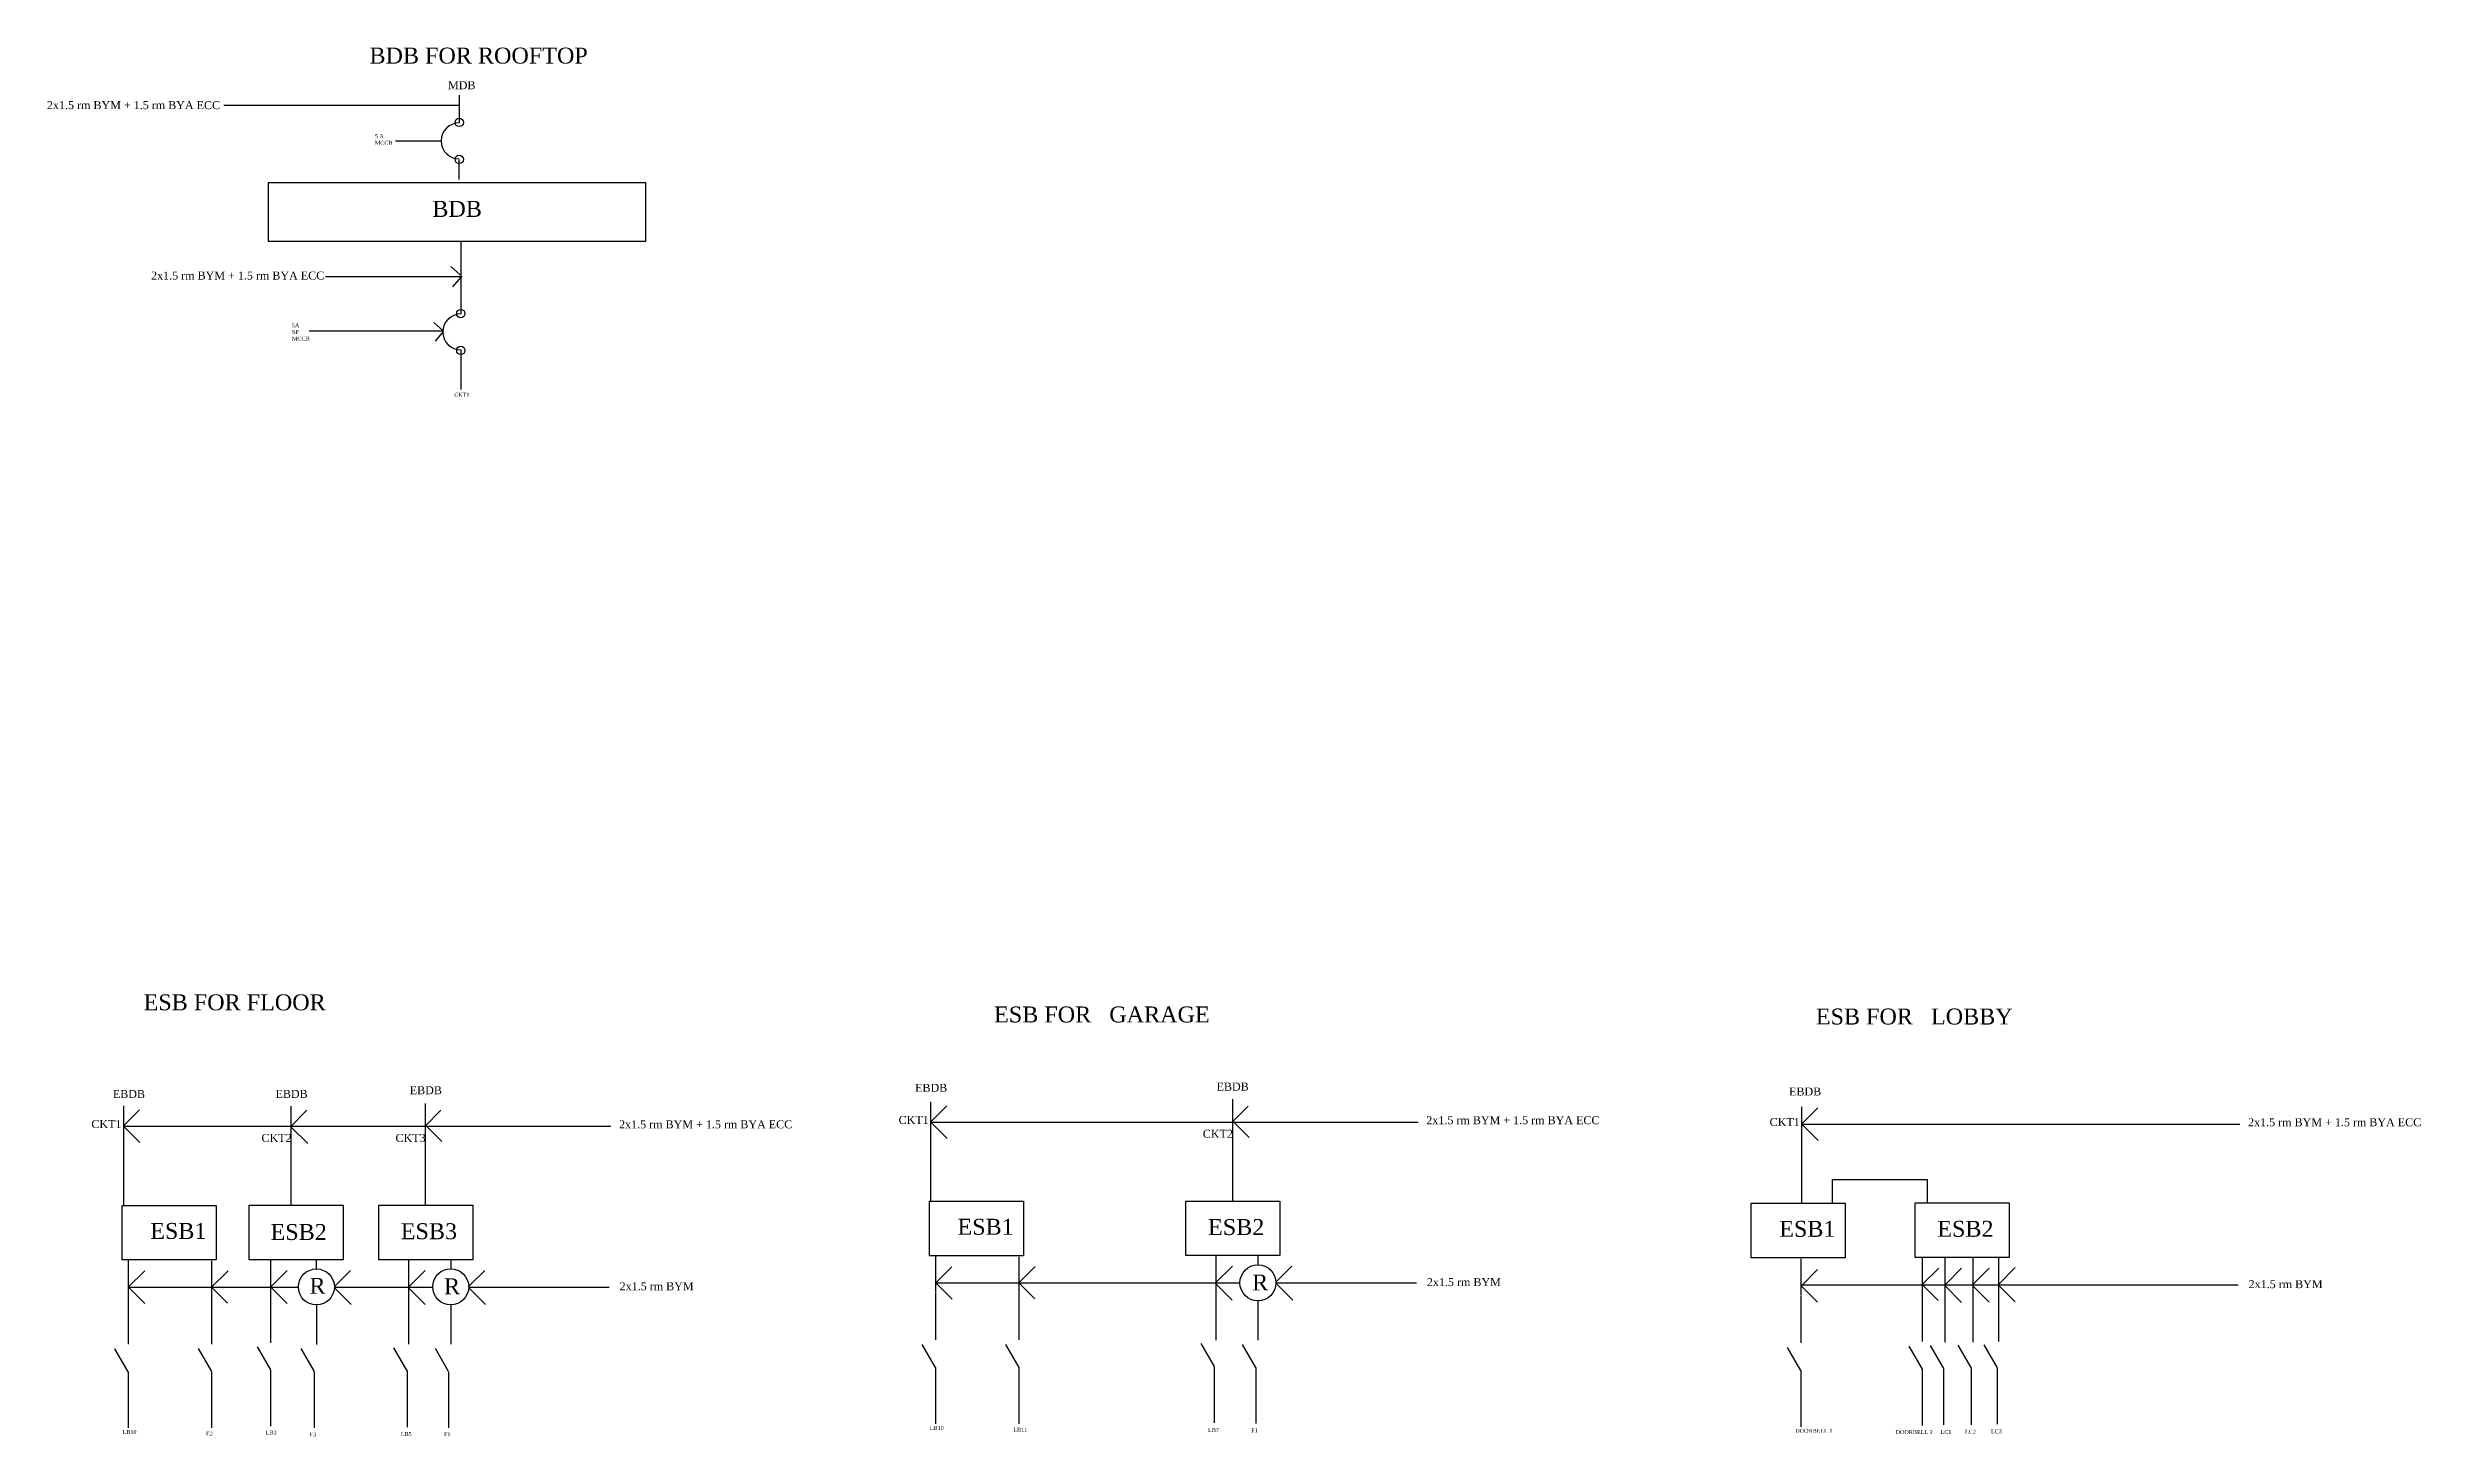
# Model space of a CAD drawing. Header units: inches. Extents: x -2152 to 9073, y -5017 to 214.
# Drawn here: x 5504 to 9073, y -3164 to -1074 of the extents above; entities that cross this region are included whole.
import ezdxf

# ---------------------------------------------------------------- set-up
doc = ezdxf.new("R2010")
doc.units = ezdxf.units.IN
doc.header["$LTSCALE"] = 15
doc.header["$MEASUREMENT"] = 0
doc.styles.get("Standard").update_dxf_attribs({"font": 'times.ttf'})

msp = doc.modelspace()

# ---------------------------------------------------------------- linework, layer by layer
for p, q in [((5769.08875, -1160.84324), (6122.92137, -1160.84324)), ((6122.99268, -1145.8842), (6122.99268, -1187.45516)), ((6096.76284, -1214.72315), (6027.00683, -1214.72315)), ((6122.22856, -1242.86148), (6122.22856, -1272.52701)), ((6125.4769, -1365.60854), (6125.4769, -1474.89793)), ((5922.04636, -1418.50687), (6127.36085, -1418.50687)), ((6110.62016, -1403.71606), (6124.4905, -1416.02724)), ((6125.42066, -1419.4122), (6113.1014, -1434.21106)), ((6084.98073, -1488.02278), (6098.85107, -1500.33397)), ((5897.234, -1500.33397), (6097.3592, -1500.33397)), ((6098.95414, -1501.2393), (6086.63489, -1516.03816)), ((6125.4769, -1529.10141), (6125.4769, -1588.43248)), ((5642.25897, -2672.49207), (5617.62047, -2697.13058)), ((5617.90992, -2666.63051), (5617.90992, -2816.33463)), ((5893.72455, -2673.25813), (5869.08604, -2697.89663)), ((5870.48739, -2815.52972), (5870.48739, -2667.08797)), ((6095.52609, -2673.25813), (6070.88758, -2697.89663)), ((6072.28897, -2815.52972), (6072.28897, -2662.88679)), ((6856.54847, -2666.25163), (6831.90996, -2690.89014)), ((6832.19941, -2660.39007), (6832.19941, -2810.09419)), ((7309.81558, -2667.01769), (7285.17708, -2691.65619)), ((7286.57847, -2809.28928), (7286.57847, -2656.64635)), ((8166.74554, -2669.42384), (8142.10704, -2694.06234)), ((8142.35814, -2667.78074), (8142.35814, -2812.79403)), ((5617.92968, -2697.17722), (5642.55205, -2721.79959)), ((5618.04481, -2697.10762), (6351.00139, -2697.10762)), ((5870.48737, -2698.48136), (5895.10974, -2723.10373)), ((6072.28896, -2695.68058), (6096.91133, -2720.30295)), ((6832.21917, -2690.93678), (6856.84154, -2715.55915)), ((6832.3343, -2690.86718), (7565.29088, -2690.86718)), ((7286.57845, -2689.44014), (7311.20082, -2714.06251)), ((8142.41625, -2694.10899), (8167.03861, -2718.73135)), ((8142.61227, -2693.95686), (8801.35384, -2693.95686)), ((8188.82407, -2813.3101), (8188.82407, -2777.28185)), ((8188.82407, -2777.28185), (8331.10911, -2777.28185)), ((8331.10911, -2777.28185), (8331.10911, -2812.66674)), ((5625.25534, -2898.35213), (5625.25534, -2953.30779)), ((5649.92075, -2914.7729), (5625.28224, -2939.4114)), ((5750.61491, -2899.70625), (5750.61491, -2924.96209)), ((5750.61491, -2919.09929), (5750.61491, -3025.03056)), ((5775.27432, -2914.67466), (5750.63582, -2939.31317)), ((5839.19768, -2898.59438), (5839.19768, -3023.05763)), ((5864.2951, -2914.12588), (5839.6566, -2938.76438)), ((5907.83497, -2897.91448), (5907.83497, -2911.14806)), ((5959.37552, -2914.19427), (5934.73701, -2938.83278)), ((6046.78546, -2898.59438), (6046.78546, -3025.36251)), ((6071.7023, -2914.12588), (6047.06379, -2938.76438)), ((6110.21504, -2898.59438), (6110.21504, -2911.82796)), ((6161.39189, -2914.12588), (6136.75338, -2938.76438)), ((6839.54483, -2892.11169), (6839.54483, -2947.06735)), ((6864.21024, -2908.53245), (6839.57173, -2933.17096)), ((6964.9044, -2893.46581), (6964.9044, -2918.72165)), ((6964.9044, -2912.85885), (6964.9044, -3018.79012)), ((6989.56382, -2908.43422), (6964.92531, -2933.07273)), ((7261.07495, -2892.35393), (7261.07495, -3019.12207)), ((7285.99179, -2907.88544), (7261.35329, -2932.52394)), ((7324.50454, -2892.35393), (7324.50454, -2905.58751)), ((7375.68138, -2907.88544), (7351.04288, -2932.52394)), ((8141.37665, -2896.55535), (8141.37665, -2951.511)), ((8166.04206, -2912.97611), (8141.40356, -2937.61461)), ((8323.82945, -2895.95858), (8323.82945, -2921.21442)), ((8323.82945, -2915.35162), (8323.82945, -3021.2829)), ((8348.48887, -2910.927), (8323.85036, -2935.5655)), ((8357.82556, -2895.43353), (8357.82556, -3022.20166)), ((8382.7424, -2910.96503), (8358.10389, -2935.60354)), ((8399.63258, -2895.17771), (8399.63258, -3021.94584)), ((8424.54942, -2910.70921), (8399.91092, -2935.34772)), ((8438.66081, -2894.45549), (8438.66081, -3021.22362)), ((8463.57765, -2909.98699), (8438.93914, -2934.62549)), ((5625.25534, -2954.05445), (5625.25534, -3025.03056)), ((5625.26845, -2939.18771), (5765.69945, -2939.18771)), ((5625.48571, -2939.17839), (5650.10808, -2963.80076)), ((5749.97175, -2938.59706), (5774.59411, -2963.21943)), ((5765.69436, -2939.18771), (5881.0976, -2939.18771)), ((5839.65658, -2939.3491), (5864.27895, -2963.97147)), ((5935.29975, -2939.18771), (6083.11453, -2939.18771)), ((5936.13837, -2940.81789), (5960.76074, -2965.44026)), ((6047.06378, -2940.7495), (6071.68615, -2965.37187)), ((6137.31555, -2939.18771), (6348.62671, -2939.18771)), ((6138.15474, -2940.7495), (6162.77711, -2965.37187)), ((6839.54483, -2947.81401), (6839.54483, -3018.79012)), ((6839.55794, -2932.94727), (6979.98895, -2932.94727)), ((6839.77521, -2932.93795), (6864.39758, -2957.56031)), ((6964.26124, -2932.35662), (6988.88361, -2956.97899)), ((6979.98386, -2932.94727), (7297.40402, -2932.94727)), ((7261.35327, -2934.50906), (7285.97564, -2959.13142)), ((7324.50454, -2959.791), (7324.50454, -3019.12207)), ((7351.60505, -2932.94727), (7562.91621, -2932.94727)), ((7352.44423, -2934.50906), (7377.0666, -2959.13142)), ((8141.37665, -2952.25766), (8141.37665, -3023.23378)), ((8141.53686, -2936.03694), (8216.0519, -2936.03694)), ((8141.60703, -2937.3816), (8166.2294, -2962.00397)), ((8216.04681, -2936.03694), (8533.46698, -2936.03694)), ((8323.18629, -2934.84939), (8347.80866, -2959.47176)), ((8358.10388, -2937.58865), (8382.72625, -2962.21102)), ((8399.9109, -2937.33283), (8424.53327, -2961.9552)), ((8438.93913, -2936.61061), (8463.5615, -2961.23298)), ((8532.68727, -2936.03694), (8798.97916, -2936.03694)), ((5908.19867, -2966.09983), (5908.19867, -3025.43091)), ((6110.21504, -2966.03144), (6110.21504, -3025.36251)), ((5625.17696, -3066.57737), (5605.17868, -3031.93933)), ((5750.93819, -3066.47206), (5730.93991, -3031.83402)), ((5839.59046, -3063.98714), (5819.59218, -3029.34909)), ((5905.13166, -3066.36039), (5885.13338, -3031.72235)), ((6044.8717, -3065.13957), (6024.87342, -3030.50152)), ((6107.14803, -3066.292), (6087.14975, -3031.65396)), ((6839.46646, -3060.33693), (6819.46818, -3025.69889)), ((6965.22769, -3060.23162), (6945.2294, -3025.59357)), ((7259.16119, -3058.89913), (7239.16291, -3024.26108)), ((7321.43752, -3060.05156), (7301.43924, -3025.41351)), ((8141.29828, -3064.78058), (8121.3, -3030.14254)), ((8324.15274, -3062.72439), (8304.15446, -3028.08635)), ((8356.06569, -3061.53857), (8336.0674, -3026.90052)), ((8397.87271, -3061.28275), (8377.87443, -3026.64471)), ((8436.90094, -3060.56052), (8416.90265, -3025.92248)), ((5625.25534, -3066.70739), (5625.25534, -3151.15825)), ((5750.61491, -3066.70739), (5750.61491, -3151.15825)), ((5839.26718, -3064.22247), (5839.26718, -3148.67333)), ((5904.80838, -3066.59573), (5904.80838, -3151.04659)), ((6044.54841, -3065.3749), (6044.54841, -3149.82576)), ((6106.82474, -3066.52733), (6106.82474, -3150.97819)), ((6839.54483, -3060.46695), (6839.54483, -3144.91781)), ((6964.9044, -3060.46695), (6964.9044, -3144.91781)), ((7258.83791, -3059.13446), (7258.83791, -3143.58532)), ((7321.11424, -3060.28689), (7321.11424, -3144.73775)), ((8141.37665, -3064.91061), (8141.37665, -3149.36146)), ((8323.82945, -3062.95973), (8323.82945, -3147.41058)), ((8355.58851, -3062.21406), (8355.58851, -3146.66491)), ((8397.39554, -3061.95824), (8397.39554, -3146.40909)), ((8436.42376, -3061.23601), (8436.42376, -3145.68687))]:
    msp.add_line(p, q)
for points in [[(5836.24725, -1276.86062), (6403.01501, -1276.86062), (6403.01501, -1365.7413), (5836.24725, -1365.7413)], [(5616.12654, -2816.33463), (5757.56848, -2816.33463), (5757.56848, -2898.35213), (5616.12654, -2898.35213)], [(5807.20347, -2816.06818), (5948.6454, -2816.06818), (5948.6454, -2898.08569), (5807.20347, -2898.08569)], [(6001.92587, -2816.06818), (6143.3678, -2816.06818), (6143.3678, -2898.08569), (6001.92587, -2898.08569)], [(6830.41603, -2810.09419), (6971.85797, -2810.09419), (6971.85797, -2892.11169), (6830.41603, -2892.11169)], [(7216.21536, -2809.82774), (7357.6573, -2809.82774), (7357.6573, -2891.84524), (7216.21536, -2891.84524)], [(8066.47899, -2813.18386), (8207.92093, -2813.18386), (8207.92093, -2895.20137), (8066.47899, -2895.20137)], [(8313.11985, -2812.46718), (8454.56179, -2812.46718), (8454.56179, -2894.48469), (8313.11985, -2894.48469)]]:
    msp.add_lwpolyline(points, close=True)
for centre, radius in [((6122.99438, -1186.80962), 6.25749), ((6122.99031, -1242.34486), 6.25749), ((6125.4786, -1474.25239), 6.25749), ((6125.47453, -1529.78764), 6.25749), ((5908.19867, -2938.99809), 27.10174), ((6110.21504, -2938.9297), 27.10174), ((7324.50454, -2932.68925), 27.10174)]:
    msp.add_circle(centre, radius)
for centre in [(6122.99268, -1214.5569), (6125.4769, -1501.99967)]:
    msp.add_arc(centre, 27.10174, 90, 270)

# ---------------------------------------------------------------- texts
at = {"attachment_point": 1}
for s, insert, char_height, width in [('BDB FOR ROOFTOP', (5988.06737, -1074.15426), 24, 515.1020556), ('MDB', (6106.15395, -1124.72741), 12, 276.1744954), ('2x1.5 rm BYM + 1.5 rm BYA ECC', (5502.88552, -1154.68433), 12, 276.1744954), ('5 A\\PMCCB', (5996.07756, -1204.347), 6, 31.4289386), ('BDB', (6082.61493, -1304.78564), 24, 101.006433), ('2x1.5 rm BYM + 1.5 rm BYA ECC', (5659.54617, -1411.14835), 12, 276.1744954), ('5A\\PSP\\PMCCB', (5871.50444, -1488.9619), 6, 47.143429), ('CKT1', (6115.61627, -1593.56426), 6, 31.3902084), ('ESB FOR FLOOR', (5648.27724, -2498.7349), 24, 515.1020556), ('ESB FOR   GARAGE', (6927.64225, -2517.00735), 24, 515.1020556), ('ESB FOR   LOBBY', (8163.7052, -2520.09702), 24, 515.1020556), ('EBDB', (6048.6546, -2637.0719), 12, 47.1540693), ('EBDB', (6808.78925, -2633.40239), 12, 47.1540693), ('EBDB', (7262.29955, -2631.56763), 12, 47.1540693), ('EBDB', (8123.41828, -2638.90666), 12, 47.1540693), ('EBDB', (5602.0681, -2642.70809), 12, 47.1540693), ('EBDB', (5846.68645, -2642.57617), 12, 47.1540693), ('CKT1', (5569.7179, -2687.91491), 12, 48.582976), ('CKT2', (5825.61369, -2708.79064), 12, 48.582976), ('CKT3', (6027.23541, -2708.79064), 12, 48.582976), ('2x1.5 rm BYM + 1.5 rm BYA ECC', (6363.488, -2688.33458), 12, 276.1744954), ('CKT1', (6784.00739, -2681.67447), 12, 48.582976), ('CKT2', (7241.5249, -2702.55019), 12, 48.582976), ('2x1.5 rm BYM + 1.5 rm BYA ECC', (7577.7775, -2682.09414), 12, 276.1744954), ('CKT1', (8094.20447, -2684.84667), 12, 48.582976), ('2x1.5 rm BYM + 1.5 rm BYA ECC', (8813.84045, -2685.18381), 12, 276.1744954), ('\\PESB1', (5658.25203, -2802.72379), 24, 79.5309999), ('\\PESB2', (5839.26771, -2804.32597), 24, 79.5309999), ('\\PESB3', (6035.17743, -2803.13949), 24, 79.5309999), ('\\PESB1', (6872.54152, -2796.48335), 24, 79.5309999), ('\\PESB2', (7249.46692, -2796.89905), 24, 79.5309999), ('\\PESB1', (8108.60448, -2799.57302), 24, 79.5309999), ('\\PESB2', (8346.37142, -2799.53849), 24, 79.5309999), ('{\\H2x;R}', (5897.83812, -2925.35479), 12, 23.2725075), ('{\\H2x;R}', (6100.24042, -2926.08761), 12, 23.2725075), ('{\\H2x;R}', (7315.829, -2920.28957), 12, 23.2725075), ('2x1.5 rm BYM ', (7578.61865, -2925.73311), 12, 276.1744954), ('2x1.5 rm BYM ', (6364.32916, -2931.97355), 12, 276.1744954), ('2x1.5 rm BYM ', (8814.68161, -2928.82278), 12, 276.1744954), ('LB10', (5616.70163, -3154.31849), 6, 21.3371613), ('E2', (5742.37593, -3156.99159), 6, 21.3371613), ('LB3', (5832.08312, -3155.18329), 6, 21.3371613), ('F3', (5898.17723, -3158.04833), 6, 21.3371613), ('LB5', (6035.26495, -3157.42061), 6, 21.3371613), ('F1', (6100.1936, -3157.97993), 6, 21.3371613), ('LB10', (6830.99112, -3148.07805), 6, 21.3371613), ('LB11', (6956.66542, -3150.75115), 6, 21.3371613), ('LB7', (7249.55444, -3151.18016), 6, 21.3371613), ('F1', (7314.48309, -3151.73949), 6, 21.3371613), ('DOORBELL 1 ', (8132.82295, -3152.5217), 6, 54.5834304), ('DOORBELL 2 ', (8283.70135, -3154.40081), 6, 54.5834304), ('LC1', (8351.36426, -3154.25976), 6, 21.3371613), ('LC2', (8388.11207, -3154.00394), 6, 21.3371613), ('LC3', (8427.1403, -3153.28172), 6, 21.3371613)]:
    msp.add_mtext(s, dxfattribs=dict(at, insert=insert, char_height=char_height, width=width))

doc.saveas('drawing.dxf')
